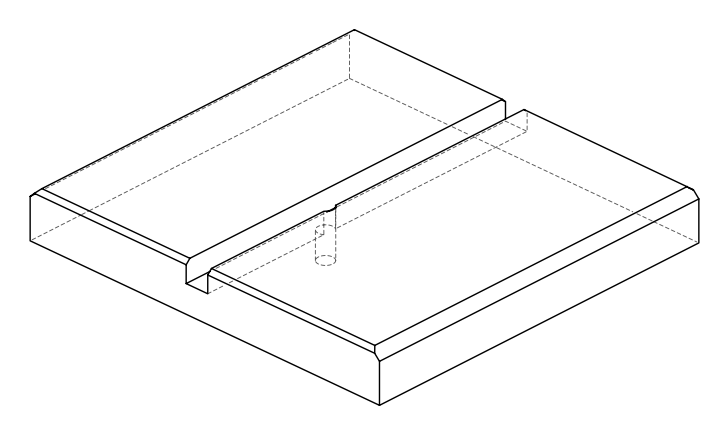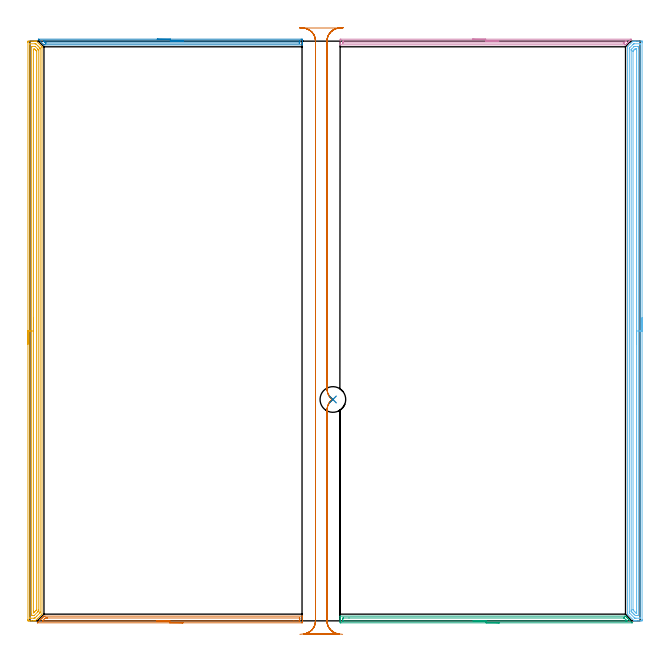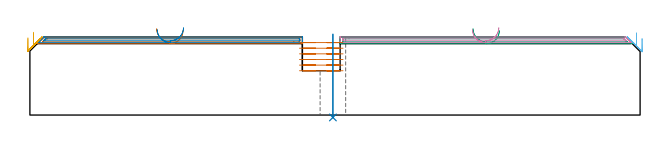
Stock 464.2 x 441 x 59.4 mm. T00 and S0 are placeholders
(PLAN: 8 operations, 2 tool changes, 54.8 min)
(1 AREA_MILL | FG_CHAMFER_SURFACE | UGT0205_001 | 3.38 min | 2709 mm3)
(2 AREA_MILL_1 | FG_CHAMFER_SURFACE_1 | UGT0205_001 | 3.35 min | 1915 mm3)
(3 AREA_MILL_2 | FG_CHAMFER_SURFACE_2 | UGT0205_001 | 3.71 min | 2976 mm3)
(4 AREA_MILL_3 | FG_CHAMFER_SURFACE_3 | UGT0205_001 | 3.68 min | 2101 mm3)
(5 AREA_MILL_4 | FG_CHAMFER_SURFACE_4 | UGT0205_001 | 14.29 min | 25103 mm3)
(6 AREA_MILL_5 | FG_CHAMFER_SURFACE_5 | UGT0205_001 | 14.31 min | 27020 mm3)
(7 MILL_RECTANGULAR_SLOT | SLOT_RECTANGULAR | UGT0201_136 | Follow Part, ap 5, ae 75% | 11.87 min | 326483 mm3)
(8 INDEXABLE_INSERT_DRILL_THROUGH_HOLE_FROM_SOLID | STEP1HOLE | NXT0302_010 | 0.25 min | 9997 mm3)
(TOOL UGT0205_001 | Chamfer Mill 20 x 3 x 45 deg. | D20 FL50 Z2)
(TOOL UGT0201_136 | Carbide End Mill 20.0 | D20 FL30 Z4)
(TOOL NXT0302_010 | Index. Insert Drill 19.5mm [880-D1950L25-05] | D19.5 PA176 FL98 Z2)
(OP 1 AREA_MILL)
G17 G21 G94 G90
T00 M6
G54
G17 G0 G90 X116.45 Y-1.5 S1061 M3
G43 Z69.4 H0
Z64.3
G94 G1 X116.412 Z63.428 F250.
X116.298 Z62.564
X116.109 Z61.712
X115.847 Z60.88
X115.513 Z60.074
X115.11 Z59.3
X114.641 Z58.564
X114.11 Z57.872
X113.521 Z57.229
X112.878 Z56.64
X112.186 Z56.108
X111.45 Z55.64
X110.676 Z55.237
X109.87 Z54.903
X109.038 Z54.641
X108.186 Z54.452
X107.322 Z54.338
X106.45 Z54.3
X5.781
X5.742 Y-1.499 Z54.301
X5.619 Y-1.493 Z54.306
X5.742 Y-1.357 Z54.443
X6.634 Y-0.466 Z55.333
X7.42 Y0.321 Z56.119
X7.525 Y0.427 Z56.223
X8.416 Y1.317 Z57.115
X8.585 Y1.488 Z57.282
X8.751 Y1.652 Z57.45
X8.862 Y1.763 Z57.561
X9.023 Y1.925 Z57.72
X9.18 Y2.082 Z57.879
X9.307 Y2.208 Z58.006
X9.46 Y2.363 Z58.158
X9.61 Y2.511 Z58.309
X9.753 Y2.654 Z58.452
X9.898 Y2.8 Z58.596
X10.04 Y2.941 Z58.739
X10.199 Y3.1 Z58.897
X10.336 Y3.238 Z59.034
X10.644 Y3.543 Z59.342
X10.699 Y3.593 Z59.392
X11.535 Y3.6 Z59.4
X207.157
X207.29 Y3.597 Z59.388
X207.298 Y3.485 Z59.278
X207.3 Y3.368 Z59.167
Y2.678 Z58.477
Y2.047 Z57.847
Y1.488 Z57.283
Y1.208 Z57.004
Y0.612 Z56.409
Y0.333 Z56.13
Y-0.263 Z55.532
Y-0.84 Z54.955
X207.297 Y-1.138 Z54.657
X207.29 Y-1.492 Z54.304
X207.078 Y-1.497 Z54.3
X206.712 Y-1.5
X106.45
Y-0.086 Z55.714
X10.154 Y-0.085 Z55.715
X9.753 Y-0.083 Z55.717
X9.567 Y-0.08 Z55.72
X9.486 Y-0.076 Z55.724
X9.521 Y-0.035 Z55.765
X9.572 Y0.019 Z55.819
X9.753 Y0.203 Z56.003
X9.959 Y0.41 Z56.21
X11.037 Y1.488 Z57.288
X11.284 Y1.734 Z57.534
X11.535 Y1.982 Z57.782
X11.732 Y2.17 Z57.97
X12.427 Y2.182 Z57.982
X12.608 Y2.184 Z57.984
X13.318 Y2.186 Z57.986
X13.498
X204.929 Y2.185 Z57.985
X205.112 Y2.184 Z57.984
X205.262 Y2.179 Z57.979
X205.291 Y2.177 Z57.977
X205.295 Y2.157 Z57.957
X205.297 Y2.134 Z57.934
X205.3 Y1.999 Z57.799
Y1.488 Z57.288
Y1.124 Z56.924
X205.297 Y0.612 Z56.412
X205.292 Y0.256 Z56.056
X205.275 Y-0.079 Z55.721
X204.929 Y-0.083 Z55.717
X204.748 Y-0.085 Z55.715
X200.814 Y-0.086 Z55.714
X106.45
X105.578 Z55.752
X104.713 Z55.866
X103.862 Z56.055
X103.03 Z56.317
X102.224 Z56.651
X101.45 Z57.054
X100.714 Z57.523
X100.022 Z58.054
X99.379 Z58.643
X98.79 Z59.286
X98.258 Z59.978
X97.79 Z60.714
X97.387 Z61.488
X97.053 Z62.294
X96.791 Z63.126
X96.602 Z63.978
X96.488 Z64.843
X96.45 Z65.714
G0 Z69.4
M5
M2
(OP 2 AREA_MILL_1)
G17 G21 G94 G90
T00 M6
G54
G17 G0 G90 X96.85 Y442.5 S1061 M3
G43 Z69.4 H0
Z65.1
G94 G1 X96.888 Z64.228 F250.
X97.002 Z63.363
X97.191 Z62.512
X97.453 Z61.68
X97.787 Z60.874
X98.19 Z60.1
X98.658 Z59.364
X99.19 Z58.672
X99.779 Z58.029
X100.422 Z57.439
X101.114 Z56.908
X101.85 Z56.44
X102.624 Z56.037
X103.43 Z55.703
X104.262 Z55.441
X105.113 Z55.252
X105.978 Z55.138
X106.85 Z55.1
X206.305
X206.707 Y442.499 Z55.101
X207.103 Y442.495 Z55.102
X207.29 Y442.491 Z55.104
X207.3 Y442.105 Z55.49
Y441.518 Z56.08
Y441.227 Z56.369
Y439.473 Z58.122
Y438.892 Z58.707
Y438.595 Z59.004
Y438.461 Z59.138
X207.297 Y438.328 Z59.264
X207.29 Y438.202 Z59.389
X207.153 Y438.2 Z59.4
X11.451
X10.707 Z59.394
X10.696 Y438.203 Z59.392
X10.56 Y438.34 Z59.258
X6.745 Y442.155 Z55.445
X6.547 Y442.356 Z55.244
X6.419 Y442.493 Z55.106
X6.547 Y442.5 Z55.1
X106.85
Y441.086 Z56.514
X204.924
X205.069 Y441.085 Z56.515
X205.266 Y441.08 Z56.52
X205.285 Y441.079 Z56.521
X205.29 Y441.07 Z56.53
X205.296 Y441.044 Z56.556
X205.298 Y441.019 Z56.581
X205.3 Y440.857 Z56.743
X205.299 Y440.35 Z57.25
X205.296 Y439.983 Z57.617
X205.287 Y439.621 Z57.979
X204.924 Y439.616 Z57.984
X204.779 Y439.615 Z57.985
X12.343
X12.197 Y439.616 Z57.984
X11.826 Y439.621 Z57.979
X11.734 Y439.627 Z57.973
X11.609 Y439.747 Z57.853
X11.451 Y439.9 Z57.7
X11. Y440.35 Z57.25
X10.56 Y440.791 Z56.809
X10.346 Y441.012 Z56.588
X10.308 Y441.054 Z56.546
X10.29 Y441.079 Z56.521
X10.332 Y441.08 Z56.52
X10.56 Y441.084 Z56.516
X10.704 Y441.085 Z56.515
X11.451 Y441.086 Z56.514
X106.85
X107.722 Z56.552
X108.586 Z56.666
X109.438 Z56.855
X110.27 Z57.117
X111.076 Z57.451
X111.85 Z57.854
X112.586 Z58.323
X113.278 Z58.854
X113.921 Z59.443
X114.51 Z60.086
X115.041 Z60.778
X115.51 Z61.514
X115.913 Z62.288
X116.247 Z63.094
X116.509 Z63.926
X116.698 Z64.778
X116.812 Z65.643
X116.85 Z66.514
G0 Z69.4
M5
M2
(OP 3 AREA_MILL_2)
G17 G21 G94 G90
T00 M6
G54
G17 G0 G90 X357.1 Y-1.5 S1061 M3
G43 Z69.4 H0
Z64.3
G94 G1 X357.062 Z63.428 F250.
X356.948 Z62.564
X356.759 Z61.712
X356.497 Z60.88
X356.163 Z60.074
X355.76 Z59.3
X355.292 Z58.564
X354.76 Z57.872
X354.171 Z57.229
X353.528 Z56.64
X352.836 Z56.108
X352.1 Z55.64
X351.326 Z55.237
X350.52 Z54.903
X349.688 Z54.641
X348.837 Z54.452
X347.972 Z54.338
X347.1 Z54.3
X236.588
X236.222 Y-1.497
X236.01 Y-1.492 Z54.304
X236. Y-1.138 Z54.657
Y-0.84 Z54.955
Y-0.263 Z55.532
Y0.332 Z56.13
Y0.612 Z56.409
Y1.207 Z57.004
Y1.488 Z57.283
Y2.048 Z57.847
Y2.363 Z58.162
Y3.368 Z59.167
X236.002 Y3.485 Z59.278
X236.01 Y3.598 Z59.389
X236.143 Y3.6 Z59.4
X452.264
X453.101 Y3.593 Z59.392
X453.156 Y3.544 Z59.343
X453.464 Y3.238 Z59.034
X453.601 Y3.1 Z58.898
X453.76 Y2.941 Z58.739
X453.902 Y2.8 Z58.596
X454.047 Y2.654 Z58.452
X454.19 Y2.511 Z58.309
X454.34 Y2.363 Z58.158
X454.492 Y2.209 Z58.006
X454.62 Y2.081 Z57.879
X454.777 Y1.925 Z57.72
X455.283 Y1.417 Z57.217
X455.532 Y1.169 Z56.967
X455.652 Y1.05 Z56.846
X455.98 Y0.721 Z56.52
X457.909 Y-1.208 Z54.591
X458.058 Y-1.358 Z54.441
X458.182 Y-1.494 Z54.305
X458.153 Y-1.497 Z54.303
X457.961 Y-1.5 Z54.3
X347.1
Y-0.086 Z55.714
X238.371 Y-0.085 Z55.715
X238.189 Y-0.084 Z55.716
X238.038 Y-0.079 Z55.721
X238.009 Y-0.077 Z55.723
X238.005 Y-0.057 Z55.743
X238.003 Y-0.034 Z55.766
X238. Y0.101 Z55.901
Y0.612 Z56.412
Y0.976 Z56.776
X238.003 Y1.488 Z57.288
X238.008 Y1.844 Z57.644
X238.025 Y2.179 Z57.979
X238.371 Y2.183 Z57.983
X238.552 Y2.185 Z57.985
X242.756 Y2.186 Z57.986
X451.909 Y2.185 Z57.985
X451.998 Y2.184 Z57.984
X452.041 Y2.181 Z57.981
X452.059 Y2.179 Z57.979
X452.088 Y2.153 Z57.953
X452.264 Y1.984 Z57.784
X453.638 Y0.612 Z56.412
X454.047 Y0.202 Z56.002
X454.267 Y-0.026 Z55.774
X454.309 Y-0.07 Z55.73
X454.246 Y-0.079 Z55.721
X454.047 Y-0.083 Z55.717
X453.866 Y-0.085 Z55.715
X453.156 Y-0.086 Z55.714
X452.976
X347.1
X346.228 Z55.752
X345.364 Z55.866
X344.512 Z56.055
X343.68 Z56.317
X342.874 Z56.651
X342.1 Z57.054
X341.364 Z57.523
X340.672 Z58.054
X340.029 Z58.643
X339.44 Z59.286
X338.909 Z59.978
X338.44 Z60.714
X338.037 Z61.488
X337.703 Z62.294
X337.441 Z63.126
X337.252 Z63.978
X337.138 Z64.843
X337.1 Z65.714
G0 Z69.4
M5
M2
(OP 4 AREA_MILL_3)
G17 G21 G94 G90
T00 M6
G54
G17 G0 G90 X336.7 Y442.5 S1061 M3
G43 Z69.4 H0
Z65.1
G94 G1 X336.738 Z64.228 F250.
X336.852 Z63.363
X337.041 Z62.512
X337.303 Z61.68
X337.637 Z60.874
X338.04 Z60.1
X338.509 Z59.364
X339.04 Z58.672
X339.629 Z58.029
X340.272 Z57.44
X340.964 Z56.908
X341.7 Z56.44
X342.474 Z56.037
X343.28 Z55.703
X344.112 Z55.441
X344.964 Z55.252
X345.828 Z55.138
X346.7 Z55.1
X457.173
X457.37 Y442.496 Z55.103
X457.383 Y442.494 Z55.104
X457.312 Y442.412 Z55.187
X457.104 Y442.203 Z55.394
X457.006 Y442.105 Z55.493
X456.807 Y441.907 Z55.693
X456.725 Y441.825 Z55.775
X456.568 Y441.666 Z55.931
X456.51 Y441.609 Z55.989
X455.887 Y440.987 Z56.613
X455.691 Y440.789 Z56.808
X455.05 Y440.15 Z57.45
X454.813 Y439.911 Z57.685
X454.213 Y439.313 Z58.287
X454.133 Y439.232 Z58.367
X453.936 Y439.034 Z58.562
X453.407 Y438.506 Z59.093
X453.241 Y438.34 Z59.258
X453.105 Y438.204 Z59.39
X452.349 Y438.2 Z59.4
X236.147
X236.01 Y438.202 Z59.389
X236.002 Y438.328 Z59.264
X236. Y438.461 Z59.138
Y438.894 Z58.705
Y439.473 Z58.122
Y441.517 Z56.08
X236.005 Y442.105 Z55.49
X236.01 Y442.491 Z55.104
X236.196 Y442.496 Z55.101
X236.593 Y442.5 Z55.1
X346.7
Y441.086 Z56.514
X453.386 Y441.085 Z56.515
X453.478 Y441.082 Z56.518
X453.515 Y441.079 Z56.521
Y441.076 Z56.524
X453.459 Y441.013 Z56.587
X453.329 Y440.88 Z56.72
X453.241 Y440.79 Z56.81
X453.019 Y440.568 Z57.032
X452.349 Y439.899 Z57.701
X452.133 Y439.685 Z57.915
X452.085 Y439.642 Z57.958
X452.06 Y439.621 Z57.979
X452.018 Y439.619 Z57.981
X451.832 Y439.616 Z57.984
X451.458 Y439.614 Z57.986
X451.314
X238.231 Y439.615 Z57.985
X238.034 Y439.619 Z57.981
X238.015 Y439.621 Z57.979
X238.009 Y439.631 Z57.969
X238.003 Y439.656 Z57.944
X238.001 Y439.681 Z57.919
X238. Y439.842 Z57.758
X238.001 Y440.35 Z57.25
X238.003 Y440.717 Z56.883
X238.012 Y441.079 Z56.521
X238.376 Y441.084 Z56.516
X238.521 Y441.085 Z56.515
X346.7 Y441.086 Z56.514
X347.572 Z56.552
X348.437 Z56.666
X349.288 Z56.855
X350.12 Z57.117
X350.926 Z57.451
X351.7 Z57.854
X352.436 Z58.323
X353.128 Z58.854
X353.771 Z59.443
X354.36 Z60.086
X354.892 Z60.778
X355.36 Z61.514
X355.763 Z62.288
X356.097 Z63.094
X356.359 Z63.926
X356.548 Z64.778
X356.662 Z65.643
X356.7 Z66.514
G0 Z69.4
M5
M2
(OP 5 AREA_MILL_4)
G17 G21 G94 G90
T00 M6
G54
G17 G0 G90 X-1.5 Y210.5 S1061 M3
G43 Z69.4 H0
Z58.7
G94 G1 Y210.538 Z57.828 F250.
Y210.652 Z56.964
Y210.841 Z56.112
Y211.103 Z55.28
Y211.437 Z54.474
Y211.84 Z53.7
Y212.309 Z52.964
Y212.84 Z52.272
Y213.429 Z51.629
Y214.072 Z51.04
Y214.764 Z50.509
Y215.5 Z50.04
Y216.274 Z49.637
Y217.08 Z49.303
Y217.912 Z49.041
Y218.764 Z48.852
Y219.628 Z48.738
Y220.5 Z48.7
Y439.975
X-1.499 Y440.376 Z48.701
X-1.495 Y440.863 Z48.703
X-1.491 Y440.991 Z48.705
X-1.012 Y441. Z49.184
X1.64 Z51.835
X3.057 Z53.253
X3.408 Z53.603
X4.11 Z54.31
X4.734 Z54.934
X4.827 Y440.999 Z55.026
X4.9 Y440.99 Z55.096
X4.979 Y440.922 Z55.177
X9.1 Y436.8 Z59.299
X9.157 Y436.739 Z59.357
X9.201 Y436.688 Z59.399
X9.2 Y435.964 Z59.4
Y5.1
X8.3 Y4.2 Z58.499
X5.62 Y1.52 Z55.82
X4.262 Y0.162 Z54.462
X4.101 Y0.01 Z54.294
X3.941 Y0. Z54.14
X3.226 Z53.426
X2.524 Z52.719
X1.289 Z51.486
X-0.128 Z50.067
X-0.746 Z49.45
X-1.012 Y0.001 Z49.184
X-1.239 Y0.004 Z48.958
X-1.491 Y0.009 Z48.705
X-1.495 Y0.137 Z48.703
X-1.499 Y0.624 Z48.701
X-1.5 Y1.117 Z48.7
Y220.5
X-0.086 Z50.114
X-0.085 Y438.907 Z50.115
X-0.084 Y438.96 Z50.116
X-0.082 Y438.985 Z50.118
X-0.08 Y438.99 Z50.12
X-0.059 Y438.992 Z50.141
X0.349 Y438.999 Z50.549
X3.886 Z54.086
X4.292 Y438.993 Z54.492
X4.426 Y438.99 Z54.626
X4.572 Y438.866 Z54.772
X4.859 Y438.588 Z55.059
X6.06 Y437.39 Z56.26
X6.944 Y436.506 Z57.144
X7.542 Y435.907 Z57.742
X7.743 Y435.698 Z57.943
X7.776 Y435.662 Z57.976
X7.779 Y435.639 Z57.979
X7.783 Y435.587 Z57.983
X7.785 Y435.481 Z57.985
X7.786 Y435.056 Z57.986
Y6.881
X7.784 Y6.456 Z57.984
X7.781 Y6.243 Z57.981
X7.779 Y6.142 Z57.979
X7.729 Y6.087 Z57.929
X7.635 Y5.987 Z57.835
X5.176 Y3.526 Z55.376
X4.062 Y2.412 Z54.262
X3.732 Y2.085 Z53.932
X3.685 Y2.041 Z53.885
X3.656 Y2.017 Z53.856
X3.611 Y2.01 Z53.811
X3.408 Y2.006 Z53.608
X2.931 Y2.001 Z53.131
X0.756 Z50.956
X0.277 Y2.002 Z50.477
X0.035 Y2.01 Z50.235
X-0.079 Y2.016 Z50.121
X-0.085 Y2.368 Z50.115
Y2.412
X-0.086 Y220.5 Z50.114
X1.328 Z51.528
X1.329 Y436.221 Z51.529
X1.331 Y436.8 Z51.531
X1.333 Y436.957 Z51.533
X1.335 Y436.988 Z51.535
X1.377 Y436.993 Z51.577
X1.444 Y436.999 Z51.644
X3.408 Z53.608
X3.605 Y436.997 Z53.805
X3.998 Y436.99 Z54.198
X4.199 Y436.8 Z54.399
X6.06 Y434.94 Z56.26
X6.261 Y434.732 Z56.461
X6.359 Y434.63 Z56.559
X6.364 Y434.434 Z56.564
X6.369 Y434.119 Z56.569
X6.371 Y433.805 Z56.571
Y8.354
Y7.775
X6.369 Y7.463 Z56.569
X6.364 Y7.176 Z56.564
X6.082 Y6.881 Z56.282
X6.071 Y6.87 Z56.271
X3.4 Y4.2 Z53.6
X3.221 Y4.033 Z53.421
X2.919 Y4.01 Z53.119
X2.72 Y4.002 Z52.92
X2.524 Y4.001 Z52.724
X1.837 Y4. Z52.037
X1.64 Y4.004 Z51.84
X1.443 Y4.01 Z51.643
X1.335 Y4.02 Z51.535
X1.332 Y4.095 Z51.532
X1.33 Y4.2 Z51.53
X1.329 Y4.514 Z51.529
Y5.093
X1.328 Y220.5 Z51.528
X2.743 Z52.943
Y433.897
X2.744 Y434.119 Z52.944
X2.749 Y434.785 Z52.949
X2.761 Y434.99 Z52.961
X3.421 Y434.999 Z53.621
X3.527 Y434.99 Z53.727
X3.884 Y434.655 Z54.084
X4.153 Y434.395 Z54.353
X4.292 Y434.259 Z54.492
X4.432 Y434.119 Z54.632
X4.576 Y433.974 Z54.776
X4.87 Y433.672 Z55.07
X4.951 Y433.588 Z55.151
X4.953 Y433.571 Z55.153
X4.955 Y433.53 Z55.155
X4.957 Y433.447 Z55.157
Y8.669
X4.955 Y8.332 Z55.155
X4.953 Y8.249 Z55.153
X4.95 Y8.211 Z55.15
X4.93 Y8.188 Z55.13
X4.851 Y8.104 Z55.051
X4.526 Y7.775 Z54.726
X4.408 Y7.657 Z54.608
X3.632 Y6.881 Z53.832
X3.408 Y6.657 Z53.608
X3.074 Y6.325 Z53.274
X2.941 Y6.196 Z53.141
X2.756 Y6.018 Z52.956
X2.75 Y6.274 Z52.95
X2.744 Y6.658 Z52.944
X2.743 Y6.881 Z52.943
Y7.554
Y220.5
Y221.372 Z52.981
Y222.237 Z53.095
Y223.088 Z53.283
Y223.92 Z53.546
Y224.726 Z53.88
Y225.5 Z54.282
Y226.236 Z54.751
Y226.928 Z55.282
Y227.571 Z55.872
Y228.16 Z56.515
Y228.692 Z57.207
Y229.16 Z57.943
Y229.563 Z58.717
Y229.897 Z59.523
Y230.159 Z60.355
Y230.348 Z61.206
Y230.462 Z62.071
Y230.5 Z62.943
G0 Z69.4
M5
M2
(OP 6 AREA_MILL_5)
G17 G21 G94 G90
T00 M6
G54
G17 G0 G90 X465.7 Y230.5 S1061 M3
G43 Z69.4 H0
Z58.3
G94 G1 Y230.462 Z57.428 F250.
Y230.348 Z56.564
Y230.159 Z55.712
Y229.897 Z54.88
Y229.563 Z54.074
Y229.16 Z53.3
Y228.692 Z52.564
Y228.16 Z51.872
Y227.571 Z51.229
Y226.928 Z50.64
Y226.236 Z50.109
Y225.5 Z49.64
Y224.726 Z49.237
Y223.92 Z48.903
Y223.088 Z48.641
Y222.237 Z48.452
Y221.372 Z48.338
Y220.5 Z48.3
Y0.887
X465.699 Y0.624 Z48.301
X465.692 Y0.006 Z48.304
X465.69 Y0.003 Z48.306
X465.069 Y0. Z48.928
X464.799 Z49.197
X463.28 Z50.715
X461.847 Z52.15
X461.491 Z52.504
X460.781 Z53.219
X460.413 Z53.587
X459.703 Y0.003 Z54.297
X459.7 Y0.004 Z54.3
X459.522 Y0.178 Z54.477
X459.436 Y0.264 Z54.563
X454.784 Y4.916 Z59.215
X454.61 Y5.093 Z59.39
X454.607 Y5.1 Z59.393
X454.6 Y5.987 Z59.4
Y435.907
X454.606 Y436.704 Z59.391
X454.701 Y436.8 Z59.298
X454.784 Y436.885 Z59.214
X458.898 Y440.999 Z55.1
X460.022 Y441. Z53.977
X460.597 Z53.398
X461.847 Z52.151
X463.28 Z50.716
X465.069 Z48.928
X465.69 Y440.997 Z48.307
X465.692 Y440.994 Z48.305
X465.698 Y440.376 Z48.302
X465.7 Y439.745 Z48.3
Y220.5
X464.286 Z49.714
X464.285 Y2.412 Z49.715
X464.284 Y2.303 Z49.716
X464.28 Y2.19 Z49.72
X464.271 Y2.01 Z49.729
X464.174 Y2.008 Z49.826
X463.691 Y2.001 Z50.309
X461.009 Z52.991
X460.597 Y2.004 Z53.403
X460.185 Y2.01 Z53.815
X460.143 Y2.019 Z53.857
X460.116 Y2.041 Z53.884
X460.061 Y2.092 Z53.939
X459.953 Y2.198 Z54.047
X459.737 Y2.412 Z54.263
X456.163 Y5.987 Z57.837
X456.126 Y6.027 Z57.874
X456.025 Y6.136 Z57.975
X456.018 Y6.547 Z57.982
X456.015 Y6.77 Z57.985
X456.014 Y6.881 Z57.986
Y6.992
X456.015 Y435.236 Z57.985
X456.018 Y435.458 Z57.982
X456.021 Y435.606 Z57.979
X456.029 Y435.668 Z57.971
X456.044 Y435.686 Z57.956
X456.126 Y435.774 Z57.874
X456.191 Y435.841 Z57.809
X456.256 Y435.907 Z57.744
X458.873 Y438.523 Z55.127
X458.938 Y438.588 Z55.062
X459.325 Y438.966 Z54.675
X459.348 Y438.986 Z54.652
X459.394 Y438.991 Z54.606
X459.497 Y438.996 Z54.503
X459.703 Y438.999 Z54.297
X463.762 Y439. Z50.238
X464.174 Y438.997 Z49.826
X464.233 Y438.994 Z49.767
X464.267 Y438.99 Z49.733
X464.279 Y438.98 Z49.721
X464.281 Y438.922 Z49.719
X464.285 Y438.699 Z49.715
X464.286 Y438.588 Z49.714
Y438.477
Y220.5
X462.871 Z51.129
Y4.2
X462.87 Y4.078 Z51.13
X462.867 Y4.019 Z51.133
X462.866 Y4.012 Z51.134
X462.842 Y4.008 Z51.158
X462.785 Y4.004 Z51.215
X462.585 Y4. Z51.415
X461.491 Y4.001 Z52.509
X460.792 Y4.005 Z53.208
X460.597 Y4.012 Z53.403
X460.403 Y4.2 Z53.597
X459.703 Y4.897 Z54.297
X459.506 Y5.093 Z54.494
X458.612 Y5.987 Z55.388
X457.914 Y6.686 Z56.086
X457.721 Y6.881 Z56.279
X457.526 Y7.085 Z56.474
X457.435 Y7.19 Z56.565
X457.433 Y7.246 Z56.567
X457.43 Y7.365 Z56.57
X457.429 Y7.775 Z56.571
X457.428 Y8.26 Z56.572
X457.429 Y433.711 Z56.571
X457.43 Y434.119 Z56.57
X457.433 Y434.6 Z56.567
X457.436 Y434.625 Z56.564
X457.445 Y434.639 Z56.555
X457.474 Y434.671 Z56.526
X457.548 Y434.748 Z56.452
X457.812 Y435.013 Z56.188
X459.6 Y436.8 Z54.4
X459.652 Y436.851 Z54.348
X459.703 Y436.9 Z54.297
X459.793 Y436.982 Z54.207
X459.877 Y436.99 Z54.123
X460.05 Y436.994 Z53.95
X460.398 Y437. Z53.602
X462.386 Z51.614
X462.585 Y436.998 Z51.415
X462.718 Y436.995 Z51.282
X462.824 Y436.99 Z51.176
X462.865 Y436.982 Z51.135
X462.866 Y436.961 Z51.134
X462.869 Y436.8 Z51.131
X462.871 Y436.315 Z51.129
X462.872 Y435.907 Z51.128
X462.871 Y220.5 Z51.129
X461.457 Z52.543
Y6.881
X461.451 Y6.027 Z52.549
X461.446 Y6.009 Z52.554
X461.423 Y6.006 Z52.577
X461.368 Y6.004 Z52.632
X461.258 Y6.005 Z52.742
X461.149 Y6.01 Z52.851
X461.03 Y6.031 Z52.97
X460.597 Y6.456 Z53.403
X460.168 Y6.881 Z53.832
X459.703 Y7.347 Z54.297
X459.277 Y7.775 Z54.723
X458.852 Y8.209 Z55.148
X458.843 Y8.634 Z55.157
Y8.669
Y433.225
X458.846 Y433.44 Z55.154
X458.85 Y433.546 Z55.15
X458.854 Y433.594 Z55.146
X458.887 Y433.629 Z55.113
X459.09 Y433.838 Z54.91
X459.368 Y434.119 Z54.632
X459.535 Y434.286 Z54.465
X459.703 Y434.453 Z54.297
X459.985 Y434.731 Z54.015
X460.191 Y434.93 Z53.809
X460.268 Y434.99 Z53.732
X460.61 Y435. Z53.39
X461.044 Z52.956
X461.261 Y434.999 Z52.739
X461.369 Y434.997 Z52.631
X461.423 Y434.994 Z52.577
X461.446 Y434.991 Z52.554
X461.45 Y434.978 Z52.55
X461.457 Y434.153 Z52.543
Y434.119
Y220.5
Y219.628 Z52.581
Y218.764 Z52.695
Y217.912 Z52.883
Y217.08 Z53.146
Y216.274 Z53.48
Y215.5 Z53.882
Y214.764 Z54.351
Y214.072 Z54.882
Y213.429 Z55.472
Y212.84 Z56.115
Y212.309 Z56.807
Y211.84 Z57.543
Y211.437 Z58.317
Y211.103 Z59.122
Y210.841 Z59.954
Y210.652 Z60.806
Y210.538 Z61.671
Y210.5 Z62.543
G0 Z69.4
M5
M2
(OP 7 MILL_RECTANGULAR_SLOT)
G17 G21 G94 G90
T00 M6
G54
G17 G0 G90 X237.913 Y-10.264 S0 M3
G43 Z69.4 H0
Z55.117
G94 G1 X234.93 Y-9.943 F250.
G2 X226. Y0. R10. F500.
G1 Y160.289
G2 X230.151 Y168.4 R10.
X226. Y176.511 R10.
G1 Y441.
G2 X235.226 Y450.97 R10.
G1 Y451.
X208.074
Y450.97
G2 X217.3 Y441. R10.
G1 Y0.
G2 X208.363 Y-9.943 R10.
G1 X205.38 Y-10.262 F250.
G0 Z69.4
X205.083 Y451.202
Z50.833
G1 X208.074 Y450.97
G2 X217.3 Y441. R10. F500.
G1 Y0.
G2 X208.074 Y-9.97 R10.
G1 Y-10.
X235.226
Y-9.97
G2 X226. Y0. R10.
G1 Y160.289
G2 X230.151 Y168.4 R10.
X226. Y176.511 R10.
G1 Y441.
G2 X235.226 Y450.97 R10.
G1 X238.217 Y451.202 F250.
G0 X205.083 Z46.55
G1 X208.074 Y450.97
G2 X217.3 Y441. R10. F500.
G1 Y0.
G2 X208.074 Y-9.97 R10.
G1 Y-10.
X235.226
Y-9.97
G2 X226. Y0. R10.
G1 Y160.289
G2 X230.151 Y168.4 R10.
X226. Y176.511 R10.
G1 Y441.
G2 X235.226 Y450.97 R10.
G1 X238.217 Y451.202 F250.
G0 X205.083 Z42.267
G1 X208.074 Y450.97
G2 X217.3 Y441. R10. F500.
G1 Y0.
G2 X208.074 Y-9.97 R10.
G1 Y-10.
X235.226
Y-9.97
G2 X226. Y0. R10.
G1 Y160.289
G2 X230.151 Y168.4 R10.
X226. Y176.511 R10.
G1 Y441.
G2 X235.226 Y450.97 R10.
G1 X238.217 Y451.202 F250.
G0 X205.083 Z37.983
G1 X208.074 Y450.97
G2 X217.3 Y441. R10. F500.
G1 Y0.
G2 X208.074 Y-9.97 R10.
G1 Y-10.
X235.226
Y-9.97
G2 X226. Y0. R10.
G1 Y160.289
G2 X230.151 Y168.4 R10.
X226. Y176.511 R10.
G1 Y441.
G2 X235.226 Y450.97 R10.
G1 X238.217 Y451.202 F250.
G0 X205.083 Z33.7
G1 X208.074 Y450.97
G2 X217.3 Y441. R10. F500.
G1 Y0.
G2 X208.074 Y-9.97 R10.
G1 Y-10.
X235.226
Y-9.97
G2 X226. Y0. R10.
G1 Y160.289
G2 X230.151 Y168.4 R10.
X226. Y176.511 R10.
G1 Y441.
G2 X235.226 Y450.97 R10.
G1 X238.217 Y451.202 F250.
G0 Z69.4
M5
M2
(OP 8 INDEXABLE_INSERT_DRILL_THROUGH_HOLE_FROM_SOLID)
G17 G21 G94 G90
T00 M6
G54
G17 G0 G90 X230.5 Y168.4 S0 M3
G43 Z69.4 H1
G94 G81 G98 Z-1.84 F250. R61.4
G80
M5
M2
